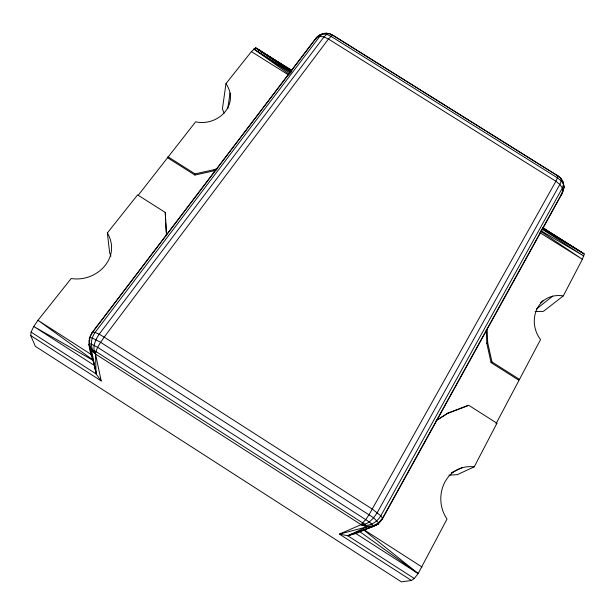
<?xml version="1.0" encoding="UTF-8"?>
<svg xmlns="http://www.w3.org/2000/svg" width="615" height="615" viewBox="0 0 615 615"><rect width="100%" height="100%" fill="white"/><g stroke="black" fill="none" stroke-linecap="round" stroke-linejoin="round"><path stroke-width="0.92" d="M291.656 70.195L255.632 47.862L251.404 51.622L225.974 83.632C240.265 104.773 217.764 126.736 195.639 121.824L138.229 195.263M110.938 256.186L109.639 252.773L107.371 232.931L137.599 194.886L165.281 212.475L165.658 220.908M107.371 232.931C121.793 257.616 96.624 282.7 71.186 278.487L37.969 320.3L33.733 326.473L31.088 332.092L96.063 373.882C95.325 360.329 83.194 344.846 92.519 332.069L316.664 37.346C320.6 33.187 327.549 31.772 332.484 35.009L558.166 176.067C562.387 178.327 563.594 182.97 564.14 187.36L561.772 194.163L382.161 519.398L378.225 524.026L372.836 526.671L347.752 535.726L339.395 534.12L361.097 524.657L365.802 519.498L369.108 514.617L555.899 181.256L558.166 176.067L332.484 35.009L328.448 39.037L104.189 337.12C100.737 342.371 96.347 347.644 95.517 354.063L96.063 373.882L101.214 380.931L95.517 354.063C91.82 347.56 95.402 339.826 99.176 334.206L323.959 36.938L326.703 34.279L329.332 33.533L331.447 34.809M166.434 234.707L165.281 212.475M436.127 420.599L448.258 412.942L468.592 405.208L496.951 423.235L474.234 466.831C445.306 463.702 432.03 497.105 447.02 519.06L418.146 573.564L414.272 578.5L411.481 580.483L401.395 581.867L35.355 346.337L30.75 335.606L31.088 332.092M216.811 169.686L214.158 170.778L194.901 175.044L195.017 173.891L167.91 156.725M225.974 83.632L222.407 109.009L224.183 113.106M214.158 170.778L214.328 169.617L216.98 168.525M166.196 235.53L166.473 233.677M227.719 108.755L230.095 93.011M414.272 578.5L347.752 535.726L366.817 526.894L364.864 524.341L95.902 351.496L91.458 349.505L89.459 343.708L89.836 337.574L92.519 332.069L95.079 332.431L99.176 334.206L104.189 337.12L372.359 509.151L380.846 515.762L382.561 518.153L382.161 519.398M562.733 190.742L561.772 194.163L560.457 195.516M374.743 525.318L378.225 524.026L378.571 522.904L382.561 518.153L563.025 191.45L562.364 188.029L559.858 184.446L555.899 181.256L328.448 39.037L323.959 36.938L319.815 36.347L316.664 37.346L91.881 333.146M562.979 189.889L564.14 187.36L562.702 180.833M542.292 228.711L584.25 253.995L542.438 227.519L584.25 253.995L582.367 259.307L563.294 295.907C537.572 291.994 526.225 320.615 540.539 339.588L496.021 423.758L496.951 423.235M89.252 338.542L89.836 337.574L92.189 337.943L100.606 342.301L373.643 517.799L378.571 522.904L373.074 525.81L366.932 526.432L361.097 524.657L95.517 354.063L91.212 349.874L89.014 344.415L89.459 343.708L91.258 344.008L97.685 347.36L369.277 521.935L371.829 524.149L373.074 525.81L372.836 526.671L366.817 526.894L339.395 534.12L411.481 580.483M318.393 36.915L319.961 34.671L324.174 33.84M314.98 39.767L316.341 38.622M518.745 380.162L491.062 362.627L486.803 343.293L487.68 342.578L487.149 329.171M540.554 302.665L543.483 300.312M536.28 309.191L552.701 296.107M563.294 295.907L543.422 311.351L535.135 311.536M491.062 362.627L491.962 361.958L487.68 342.578M357.784 532.09L355.847 533.52L347.752 535.726L376.442 524.903L355.847 533.52L418.146 573.564L363.65 529.884M437.765 419.607L448.258 412.942M451.218 472.858L462.418 467.508M474.234 466.831L457.299 474.665L448.865 475.164M447.451 413.495L467.731 405.777M368.646 527.578L371.26 526.609M368.623 527.708L376.442 524.903M324.92 33.602L326.411 33.133M376.457 524.457L378.225 524.026M195.017 173.891L214.328 169.617M366.817 526.894L361.097 524.657C368.485 524.856 373.636 518.237 377.264 512.595L559.858 184.446L561.226 180.887L560.942 178.304L557.567 175.882M361.097 524.657C368.869 527.332 376.918 522.404 380.846 515.762L562.364 188.029L563.532 184.2L561.226 180.887L557.582 177.95L330.839 36.208L326.703 34.279L322.883 33.74L319.815 36.347L95.079 332.431C90.52 338.765 89.736 348.221 95.517 354.063L91.458 349.505L96.063 373.882L94.725 366.494M92.865 360.244L33.733 326.473L94.564 365.571M540.862 230.625L583.835 256.055L542.03 229.041M544.844 229.38L583.574 253.434M289.358 74.323L253.803 49.008L290.98 72.332M251.404 51.622L288.712 75.03M539.855 232.624L582.367 259.307L541.223 231.671M491.962 361.958L519.721 379.54M167.864 157.924L194.901 175.044M291.272 71.863L255.632 47.862L291.741 70.833M291.802 70.825L256.616 48.339L268.517 56.203M91.55 354.724L37.969 320.3L93.034 359.998M363.834 529.653L422.021 567.03M30.75 335.606L101.214 380.931M255.632 47.862L291.572 71.325M270.9 57.779L273.283 59.348M253.803 49.008L290.365 73.308M359.844 531.691L418.146 573.564M89.014 344.415L94.318 364.657M89.175 340.495L89.575 342.347M165.758 222.745L166.273 231.947M486.273 329.917L486.803 343.293"/></g></svg>
